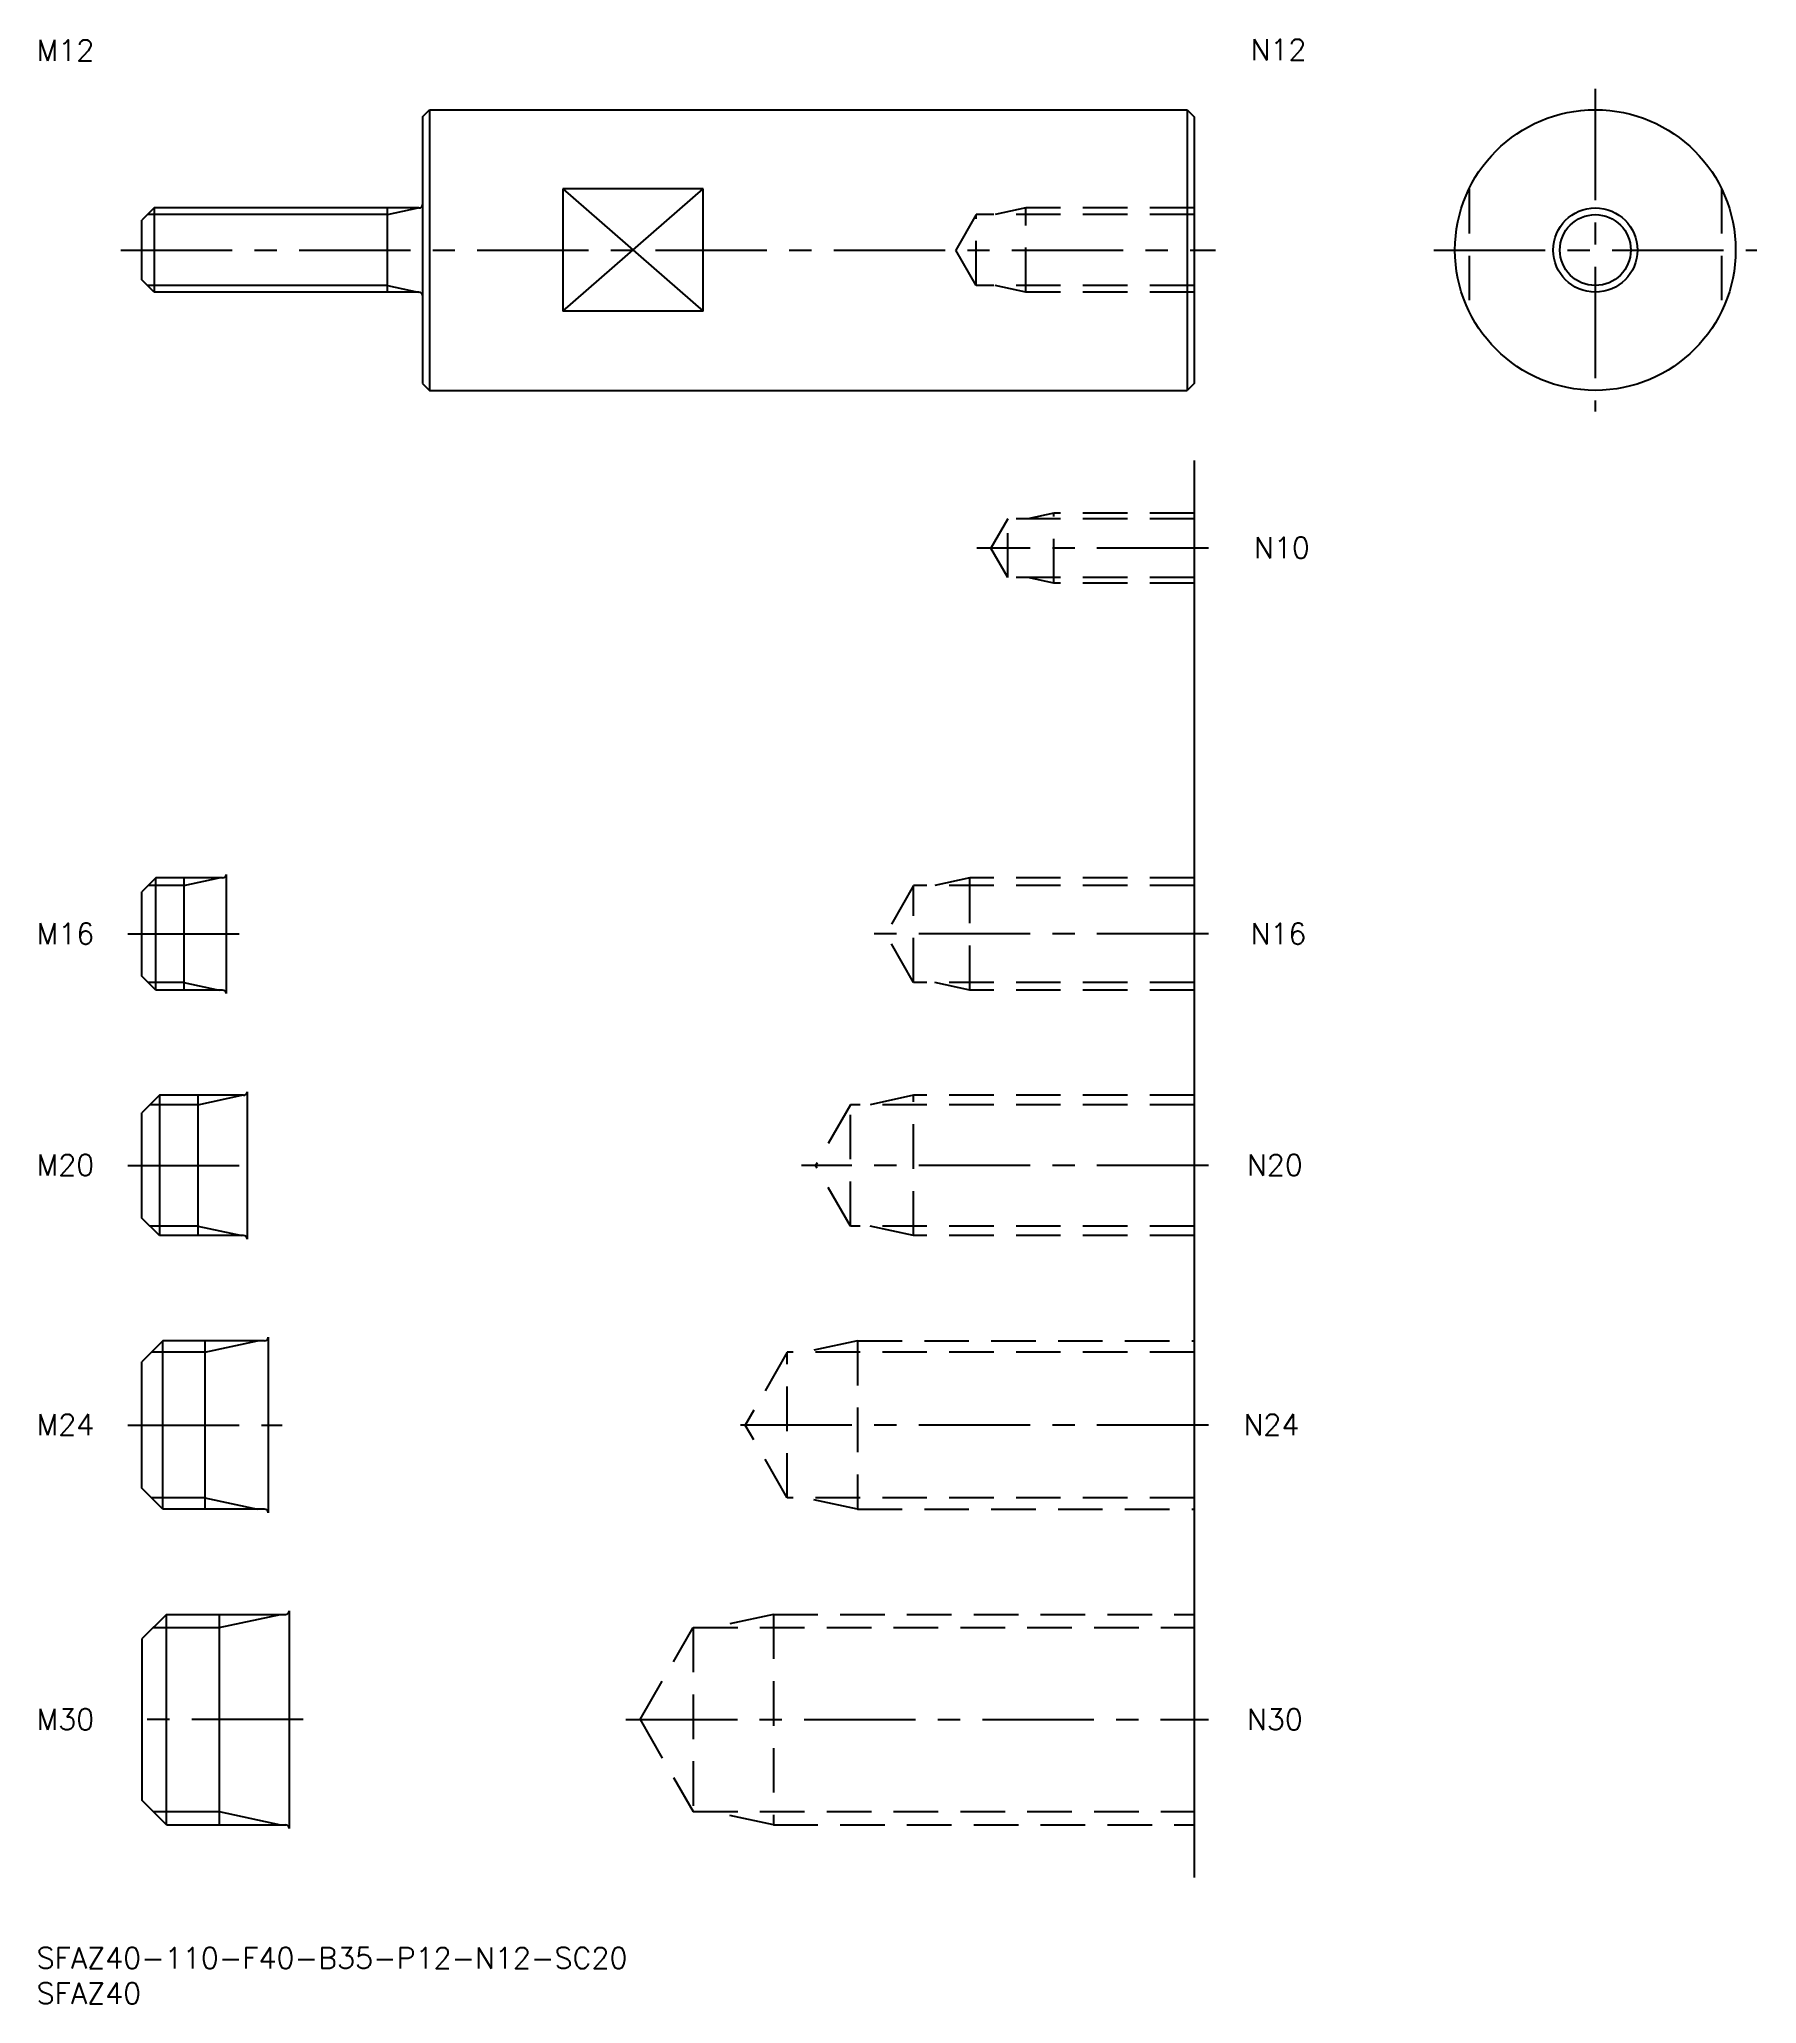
# Model space of a CAD drawing. Extents: x 0 to 245, y -8 to 272.
import ezdxf

# ---------------------------------------------------------------- set-up
doc = ezdxf.new("R2010")
doc.units = 0
doc.header["$LTSCALE"] = 0.5
doc.linetypes.add('CENTER', pattern=[50.8, 31.75, -6.35, 6.35, -6.35])
doc.linetypes.add('DASHED', pattern=[19.05, 12.7, -6.35])
for name, color, linetype in [('MSM_CENTER', 1, 'CENTER'), ('MSM_CONTINUOUS', 7, 'CONTINUOUS'), ('MSM_DASHED', 4, 'DASHED'), ('MSM_NARROW', 5, 'CONTINUOUS'), ('MSM_PART_NUMBER', 7, 'CONTINUOUS')]:
    doc.layers.add(name, color=color, linetype=linetype)
doc.styles.get("Standard").update_dxf_attribs({"font": 'txt.shx', "height": 1, "bigfont": 'bigfont.shx'})

# ---------------------------------------------------------------- blocks, each defined once
blk = doc.blocks.new('*U12')
at = {"layer": 'MSM_PART_NUMBER'}
blk.add_text('SFAZ40-110-F40-B35-P12-N12-SC20', height=3, dxfattribs=at).set_placement((0, -3))
blk = doc.blocks.new('*U13')
at = {"layer": 'MSM_PART_NUMBER'}
blk.add_text('SFAZ40', height=3, dxfattribs=at).set_placement((0, -8))
blk = doc.blocks.new('*U14')
at = {"layer": 'MSM_PART_NUMBER'}
blk.add_text('M30', height=3, dxfattribs=at).set_placement((0, 31.06))
blk = doc.blocks.new('*U15')
at = {"layer": 'MSM_PART_NUMBER'}
blk.add_text('M24', height=3, dxfattribs=at).set_placement((0, 73.06))
blk = doc.blocks.new('*U16')
at = {"layer": 'MSM_PART_NUMBER'}
blk.add_text('M20', height=3, dxfattribs=at).set_placement((0, 110.06))
blk = doc.blocks.new('*U17')
at = {"layer": 'MSM_PART_NUMBER'}
blk.add_text('M16', height=3, dxfattribs=at).set_placement((0, 143.06))
blk = doc.blocks.new('*U18')
at = {"layer": 'MSM_PART_NUMBER'}
blk.add_text('M12', height=3, dxfattribs=at).set_placement((0, 268.97))
blk = doc.blocks.new('*U19')
at = {"layer": 'MSM_PART_NUMBER'}
blk.add_text('N30', height=3, dxfattribs=at).set_placement((172.5, 31.06))
blk = doc.blocks.new('*U20')
at = {"layer": 'MSM_PART_NUMBER'}
blk.add_text('N24', height=3, dxfattribs=at).set_placement((172, 73.06))
blk = doc.blocks.new('*U21')
at = {"layer": 'MSM_PART_NUMBER'}
blk.add_text('N20', height=3, dxfattribs=at).set_placement((172.5, 110.06))
blk = doc.blocks.new('*U22')
at = {"layer": 'MSM_PART_NUMBER'}
blk.add_text('N16', height=3, dxfattribs=at).set_placement((173, 143.06))
blk = doc.blocks.new('*U23')
at = {"layer": 'MSM_PART_NUMBER'}
blk.add_text('N10', height=3, dxfattribs=at).set_placement((173.5, 198.06))
blk = doc.blocks.new('*U24')
at = {"layer": 'MSM_PART_NUMBER'}
blk.add_text('N12', height=3, dxfattribs=at).set_placement((173, 269.05))

msp = doc.modelspace()

# ---------------------------------------------------------------- linework, layer by layer
at = {"layer": 'MSM_CENTER'}
for p, q in [((222.15, 265), (222.15, 219)), ((12, 242), (168, 242)), ((199.15, 242), (245.15, 242)), ((167, 199.5), (134, 199.5)), ((13, 144.5), (29, 144.5)), ((167, 144.5), (119, 144.5)), ((13, 111.5), (32, 111.5)), ((167, 111.5), (109, 111.5)), ((13, 74.5), (35, 74.5)), ((167, 74.5), (99, 74.5)), ((38, 32.5), (13, 32.5)), ((84, 32.5), (167, 32.5))]:
    msp.add_line(p, q, dxfattribs=at)
at = {"layer": 'MSM_CONTINUOUS'}
for p, q in [((55, 261), (56, 262)), ((55, 261), (55, 223)), ((56, 262), (164, 262)), ((56, 262), (56, 222)), ((164, 262), (164, 222)), ((164, 262), (165, 261)), ((165, 261), (165, 223)), ((95, 250.72), (75, 250.72)), ((75, 250.72), (75, 233.28)), ((95, 233.28), (95, 250.72)), ((16.75, 248), (15, 246.25)), ((54.5, 248), (16.75, 248)), ((16.75, 248), (16.75, 236)), ((50, 236), (50, 248)), ((15, 237.75), (15, 246.25)), ((16.75, 236), (15, 237.75)), ((54.5, 236), (16.75, 236)), ((95, 233.28), (75, 233.28)), ((55, 223), (56, 222)), ((56, 222), (164, 222)), ((165, 223), (164, 222)), ((165, 212), (165, 10)), ((17, 152.5), (15, 150.5)), ((26.5, 152.5), (17, 152.5)), ((17, 136.5), (17, 152.5)), ((21, 152.5), (21, 136.5)), ((27, 153), (27, 136)), ((15, 138.5), (15, 150.5)), ((17, 136.5), (15, 138.5)), ((26.5, 136.5), (17, 136.5)), ((17.5, 121.5), (15, 119)), ((29.5, 121.5), (17.5, 121.5)), ((17.5, 121.5), (17.5, 101.5)), ((23, 121.5), (23, 101.5)), ((30, 122), (30, 101)), ((15, 104), (15, 119)), ((17.5, 101.5), (15, 104)), ((29.5, 101.5), (17.5, 101.5)), ((33, 87), (33, 62)), ((18, 86.5), (15, 83.5)), ((32.5, 86.5), (18, 86.5)), ((18, 62.5), (18, 86.5)), ((24, 86.5), (24, 62.5)), ((15, 65.5), (15, 83.5)), ((18, 62.5), (15, 65.5)), ((32.5, 62.5), (18, 62.5)), ((36, 48), (36, 17)), ((18.5, 47.5), (15, 44)), ((18.5, 47.5), (35.5, 47.5)), ((18.5, 17.5), (18.5, 47.5)), ((26, 47.5), (26, 17.5)), ((15, 44), (15, 21)), ((18.5, 17.5), (15, 21)), ((18.5, 17.5), (35.5, 17.5))]:
    msp.add_line(p, q, dxfattribs=at)
for radius in [20, 5.05]:
    msp.add_circle((222.15, 242), radius, dxfattribs=at)
for centre, start, end in [((54.5, 248.5), 270, 0), ((54.5, 235.5), 0, 90), ((26.5, 153), 270, 0), ((26.5, 136), 0, 90), ((29.5, 122), 270, 0), ((29.5, 101), 0, 90), ((32.5, 87), 270, 0), ((32.5, 62), 0, 90), ((35.5, 48), 270, 0), ((35.5, 17), 0, 90)]:
    msp.add_arc(centre, 0.5, start, end, dxfattribs=at)
at = {"layer": 'MSM_DASHED'}
for p, q in [((204.15, 250.72), (204.15, 233.28)), ((240.15, 250.72), (240.15, 233.28)), ((133.92, 247.05), (131, 242)), ((133.92, 236.95), (133.92, 247.05)), ((165, 247.05), (133.92, 247.05)), ((141, 248), (136.62, 247.05)), ((141, 236), (141, 248)), ((165, 248), (141, 248)), ((133.92, 236.95), (131, 242)), ((165, 236.95), (133.92, 236.95)), ((141, 236), (136.62, 236.95)), ((165, 236), (141, 236)), ((145, 204.5), (141.25, 203.69)), ((145, 194.5), (145, 204.5)), ((165, 204.5), (145, 204.5)), ((138.42, 203.69), (136, 199.5)), ((138.42, 195.31), (138.42, 203.69)), ((165, 203.69), (138.42, 203.69)), ((138.42, 195.31), (136, 199.5)), ((165, 195.31), (138.42, 195.31)), ((145, 194.5), (141.25, 195.31)), ((165, 194.5), (145, 194.5)), ((124.99, 151.42), (121, 144.5)), ((124.99, 137.58), (124.99, 151.42)), ((165, 151.42), (124.99, 151.42)), ((133, 152.5), (128, 151.42)), ((133, 136.5), (133, 152.5)), ((165, 152.5), (133, 152.5)), ((124.99, 137.58), (121, 144.5)), ((165, 137.58), (124.99, 137.58)), ((133, 136.5), (128, 137.58)), ((165, 136.5), (133, 136.5)), ((125, 121.5), (118.75, 120.15)), ((165, 121.5), (125, 121.5)), ((125, 101.5), (125, 121.5)), ((115.99, 120.15), (111, 111.5)), ((165, 120.15), (115.99, 120.15)), ((115.99, 102.85), (115.99, 120.15)), ((115.99, 102.85), (111, 111.5)), ((165, 102.85), (115.99, 102.85)), ((125, 101.5), (118.75, 102.85)), ((165, 101.5), (125, 101.5)), ((106.99, 84.88), (101, 74.5)), ((106.99, 64.12), (106.99, 84.88)), ((165, 84.88), (106.99, 84.88)), ((117, 86.5), (109.5, 84.88)), ((117, 86.5), (165, 86.5)), ((117, 86.5), (117, 62.5)), ((106.99, 64.12), (101, 74.5)), ((165, 64.12), (106.99, 64.12)), ((117, 62.5), (109.5, 64.12)), ((117, 62.5), (165, 62.5)), ((86, 32.5), (93.57, 45.61)), ((93.57, 45.61), (165, 45.61)), ((93.57, 45.61), (93.57, 19.39)), ((105, 47.5), (96.25, 45.61)), ((105, 47.5), (165, 47.5)), ((105, 47.5), (105, 17.5)), ((86, 32.5), (93.57, 19.39)), ((93.57, 19.39), (165, 19.39)), ((105, 17.5), (96.25, 19.39)), ((105, 17.5), (165, 17.5))]:
    msp.add_line(p, q, dxfattribs=at)
at = {"layer": 'MSM_NARROW'}
for p, q in [((75, 250.72), (95, 233.28)), ((75, 233.28), (95, 250.72)), ((50, 247.05), (15.8, 247.05)), ((50, 247.05), (54.37, 248)), ((50, 236.95), (15.8, 236.95)), ((50, 236.95), (54.37, 236)), ((21, 151.42), (15.92, 151.42)), ((21, 151.42), (26, 152.5)), ((21, 137.58), (15.92, 137.58)), ((21, 137.58), (26, 136.5)), ((23, 120.15), (29.25, 121.5)), ((23, 120.15), (16.15, 120.15)), ((23, 102.85), (16.15, 102.85)), ((23, 102.85), (29.25, 101.5)), ((24, 84.88), (16.38, 84.88)), ((24, 84.88), (31.5, 86.5)), ((24, 64.12), (16.38, 64.12)), ((24, 64.12), (31.5, 62.5)), ((16.61, 45.61), (26, 45.61)), ((26, 45.61), (34.75, 47.5)), ((16.61, 19.39), (26, 19.39)), ((26, 19.39), (34.75, 17.5))]:
    msp.add_line(p, q, dxfattribs=at)
msp.add_circle((222.15, 242), 6, dxfattribs=at)

# ---------------------------------------------------------------- block references
at = {"layer": 'MSM_CONTINUOUS'}
for name in ['*U18', '*U24', '*U23', '*U17', '*U22', '*U16', '*U21', '*U15', '*U20', '*U14', '*U19', '*U12', '*U13']:
    msp.add_blockref(name, (0, 0), dxfattribs=at)

doc.saveas('drawing.dxf')
